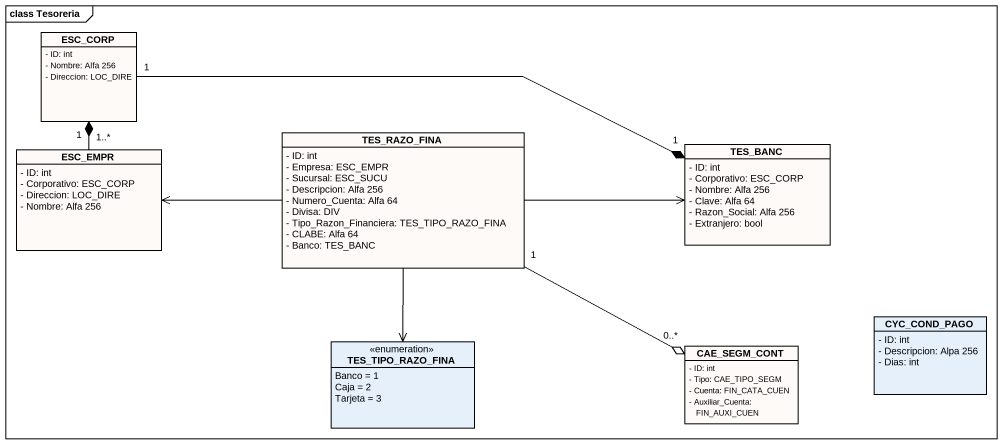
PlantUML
@startuml
mainframe class Tesoreria
hide circle
hide empty members
skinparam classAttributeIconSize 0
class ESC_CORP #FDFAF7 {
  - ID: int
  - Nombre: Alfa 256
  - Direccion: LOC_DIRE
}
class ESC_EMPR #FDFAF7 {
  - ID: int
  - Corporativo: ESC_CORP
  - Direccion: LOC_DIRE
  - Nombre: Alfa 256
}
class TES_RAZO_FINA #FDFAF7 {
  - ID: int
  - Empresa: ESC_EMPR
  - Sucursal: ESC_SUCU
  - Descripcion: Alfa 256
  - Numero_Cuenta: Alfa 64
  - Divisa: DIV
  - Tipo_Razon_Financiera: TES_TIPO_RAZO_FINA
  - CLABE: Alfa 64
  - Banco: TES_BANC
}
class TES_BANC #FDFAF7 {
  - ID: int
  - Corporativo: ESC_CORP
  - Nombre: Alfa 256
  - Clave: Alfa 64
  - Razon_Social: Alfa 256
  - Extranjero: bool
}
class CYC_COND_PAGO {
  - ID: int
  - Descripcion: Alpa 256
  - Dias: int
}
enum TES_TIPO_RAZO_FINA {
  Banco = 1
  Caja = 2
  Tarjeta = 3
}
class CAE_SEGM_CONT #FDFAF7 {
  - ID: int
  - Tipo: CAE_TIPO_SEGM
  - Cuenta: FIN_CATA_CUEN
  - Auxiliar_Cuenta: FIN_AUXI_CUEN
}
ESC_CORP "1" -right-* "1" TES_BANC
ESC_EMPR "1..*" -up-* "1" ESC_CORP
TES_RAZO_FINA -left-> ESC_EMPR
TES_RAZO_FINA -right-> TES_BANC
TES_RAZO_FINA --> TES_TIPO_RAZO_FINA
TES_RAZO_FINA "1" -right-o "0..*" CAE_SEGM_CONT
@enduml
